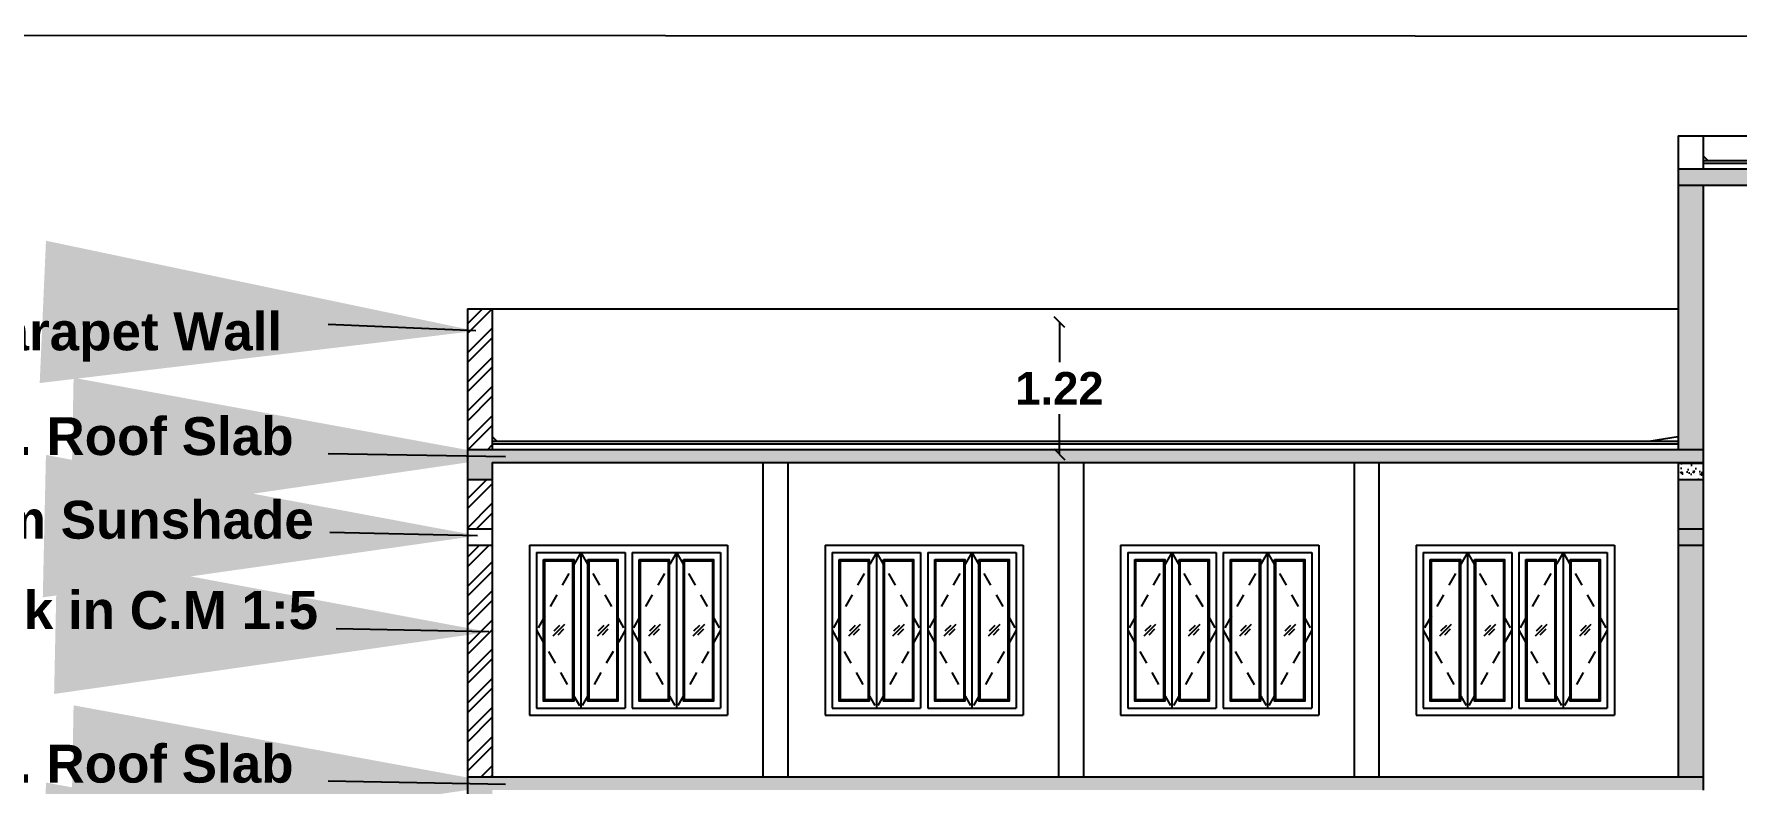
# Model space of a CAD drawing. Header units: metres. Extents: x 6910 to 7143, y 127 to 187.
# Drawn here: x 7028.11 to 7043.83, y 177.95 to 184.87 of the extents above; entities that cross this region are included whole.
import ezdxf

# ---------------------------------------------------------------- set-up
doc = ezdxf.new("R2010")
doc.units = ezdxf.units.M
doc.linetypes.add('HIDDEN2', pattern=[0.1875, 0.125, -0.0625])
doc.linetypes.add('PHANTOM2', pattern=[1.25, 0.625, -0.125, 0.125, -0.125, 0.125, -0.125])
doc.layers.add('BLK_1_HT_OF_BLDG', color=5, linetype='Continuous')
doc.layers.add('BLK_1_PARAPET_HT', color=233, linetype='Continuous')
doc.styles.get("Standard").update_dxf_attribs({"font": 'arialbd.ttf'})
doc.dimstyles.new('Approval', dxfattribs={"dimtxt": 4.75, "dimasz": 3, "dimexe": 2.5, "dimexo": 2.5, "dimgap": 1, "dimtad": 0, "dimdec": 1, "dimzin": 3, "dimdsep": 46, "dimlunit": 4, "dimtxsty": 'Standard', "dimblk": 'ARCHTICK', "dimcen": 3, "dimclrd": 4, "dimclre": 252, "dimclrt": 6, "dimadec": 0, "dimazin": 0, "dimtfac": 0.75, "dimtdec": 1, "dimtix": 1, "dimtofl": 0, "dimtmove": 0, "dimatfit": 0, "dimfxl": 0, "dimfrac": 1, "dimtolj": 1, "dimtzin": 0, "dimlwe": -1, "dimarcsym": 0})
doc.dimstyles.get("Standard").update_dxf_attribs({"dimtxt": 0.3, "dimasz": 0.1, "dimexe": 0.18, "dimexo": 0.0625, "dimgap": 0.09, "dimtad": 0, "dimtih": 1, "dimtoh": 1, "dimlfac": -1, "dimzin": 0, "dimdsep": 46, "dimtxsty": 'Standard', "dimblk": 'OBLIQUE', "dimcen": 0.09, "dimse1": 1, "dimse2": 1, "dimadec": 0, "dimazin": 0, "dimtfac": 1, "dimtofl": 0, "dimtmove": 0, "dimatfit": 3, "dimfxl": 0, "dimtolj": 1, "dimtzin": 0, "dimarcsym": 0})
pattern_1 = [(50, (658.99526, -738.47323), (0.182184669, -0.0159390855), [0.01905, -0.20955]), (355, (658.99526, -738.47323), (-0.0352434214, 0.191056845), [0.01524, -0.167640584]), (100.4514447, (659.01044, -738.47455), (0.146941247, 0.175117752), [0.016190009, -0.1780902446]), (46.1842, (658.99526, -738.42243), (0.271079041, -0.042042328), [0.028575, -0.314325]), (96.6355576, (659.01785, -738.42593), (0.237404134, 0.247426125), [0.024285023, -0.267135608]), (351.184151, (658.99526, -738.42243), (0.237404134, 0.247426125), [0.022859967, -0.251459732]), (21, (659.02066, -738.43513), (0.1516143913, -0.1022651982), [0.01905, -0.20955]), (326, (659.02066, -738.43513), (0.0618020283, 0.184187966), [0.01524, -0.16764]), (71.451445, (659.0333, -738.44365), (0.2134164193, 0.081922769), [0.016190009, -0.1780899376]), (37.5, (658.99526, -738.473226), (0.00308860325, 0.0845550389), [0, -0.165608, 0, -0.17018, 0, -0.168275]), (7.5, (658.99526, -738.47323), (0.0668196625, 0.1001805748), [0, -0.097028, 0, -0.161798, 0, -0.064135]), (327.5, (658.938615, -738.473226), (0.1355905952, -0.005728744), [0, -0.0635, 0, -0.19812, 0, -0.26289]), (317.5, (658.91322, -738.47323), (0.1481291814, 0.025426491), [0, -0.08255, 0, -0.131572, 0, -0.18669])]

# ---------------------------------------------------------------- blocks, each defined once
blk = doc.blocks.new('_Oblique')
at = {"color": 0, "linetype": 'ByBlock', "lineweight": -2}
blk.add_line((-0.5, -0.5), (0.5, 0.5), dxfattribs=at)
blk = doc.blocks.new('*D23')
at = {"color": 0, "lineweight": -2}
for p, q in [((7053.27, 181.037), (7053.27, 174.583)), ((7053.27, 169.101), (7053.27, 174.096))]:
    blk.add_line(p, q, dxfattribs=at)
at = {"layer": 'Defpoints', "color": 0}
for p in [(7041.595, 181.037), (7041.595, 169.101), (7053.27, 169.101)]:
    blk.add_point(p, dxfattribs=at)
at = {"color": 0, "lineweight": -2, "xscale": 0.1, "yscale": 0.1, "zscale": 0.1}
for p, rotation in [((7053.27, 181.037), 90), ((7053.27, 169.101), 270)]:
    blk.add_blockref('_Oblique', p, dxfattribs=dict(at, rotation=rotation))
at = {"color": 0, "insert": (7053.27, 174.34), "char_height": 0.3, "attachment_point": 5}
blk.add_mtext('\\A1;11.94', dxfattribs=at)
blk = doc.blocks.new('_ArchTick')
at = {"color": 0, "linetype": 'ByBlock', "lineweight": 30, "const_width": 0.15}
blk.add_lwpolyline([(-0.5, -0.5), (0.5, 0.5)], dxfattribs=at)
blk = doc.blocks.new('*D31')
at = {"color": 0, "lineweight": -2}
for p, q in [((7052.189, 180.915), (7052.189, 179.707)), ((7052.189, 178.013), (7052.189, 179.221))]:
    blk.add_line(p, q, dxfattribs=at)
at = {"layer": 'Defpoints', "color": 0}
for p in [(7046.712, 180.915), (7052.189, 180.915), (7043.26, 178.013)]:
    blk.add_point(p, dxfattribs=at)
at = {"color": 0, "lineweight": -2, "xscale": 0.1, "yscale": 0.1, "zscale": 0.1}
for p, rotation in [((7052.189, 180.915), 90), ((7052.189, 178.013), 270)]:
    blk.add_blockref('_Oblique', p, dxfattribs=dict(at, rotation=rotation))
at = {"color": 0, "insert": (7052.189, 179.464), "char_height": 0.3, "attachment_point": 5}
blk.add_mtext('\\A1;2.90', dxfattribs=at)
blk = doc.blocks.new('*D30')
at = {"color": 0, "lineweight": -2}
for p, q in [((7052.189, 183.475), (7052.189, 182.497)), ((7052.189, 181.037), (7052.189, 182.015))]:
    blk.add_line(p, q, dxfattribs=at)
at = {"layer": 'Defpoints', "color": 0}
for p in [(7046.712, 183.475), (7052.189, 183.475), (7043.26, 181.037)]:
    blk.add_point(p, dxfattribs=at)
at = {"color": 0, "lineweight": -2, "xscale": 0.1, "yscale": 0.1, "zscale": 0.1}
for p, rotation in [((7052.189, 183.475), 90), ((7052.189, 181.037), 270)]:
    blk.add_blockref('_Oblique', p, dxfattribs=dict(at, rotation=rotation))
at = {"color": 0, "insert": (7052.189, 182.256), "char_height": 0.3, "attachment_point": 5}
blk.add_mtext('\\A1;2.44', dxfattribs=at)
blk = doc.blocks.new('*D95')
at = {"layer": 'BLK_1_PARAPET_HT', "color": 0, "linetype": 'PHANTOM2', "lineweight": -2}
for p, q in [((7037.572, 182.211), (7037.572, 181.842)), ((7037.572, 180.991), (7037.572, 181.361))]:
    blk.add_line(p, q, dxfattribs=at)
at = {"layer": 'Defpoints', "color": 0}
for p in [(7037.572, 182.211), (7037.581, 182.211), (7037.581, 180.991)]:
    blk.add_point(p, dxfattribs=at)
at = {"layer": 'BLK_1_PARAPET_HT', "color": 0, "lineweight": -2, "xscale": 0.1, "yscale": 0.1, "zscale": 0.1}
for p, rotation in [((7037.572, 182.211), 90), ((7037.572, 180.991), 270)]:
    blk.add_blockref('_Oblique', p, dxfattribs=dict(at, rotation=rotation))
at = {"layer": 'BLK_1_PARAPET_HT', "color": 0, "insert": (7037.572, 181.601), "char_height": 0.3, "attachment_point": 5}
blk.add_mtext('\\A1;1.22', dxfattribs=at)
blk = doc.blocks.new('*D97')
at = {"layer": 'BLK_1_HT_OF_BLDG', "color": 0, "lineweight": -2}
for p, q in [((7054.274, 180.915), (7054.274, 173.972)), ((7054.274, 168.979), (7054.274, 173.486))]:
    blk.add_line(p, q, dxfattribs=at)
at = {"layer": 'Defpoints', "color": 0}
for p in [(7042.599, 180.915), (7042.599, 168.979), (7054.274, 168.979)]:
    blk.add_point(p, dxfattribs=at)
at = {"layer": 'BLK_1_HT_OF_BLDG', "color": 0, "lineweight": -2, "xscale": 0.1, "yscale": 0.1, "zscale": 0.1}
for p, rotation in [((7054.274, 180.915), 90), ((7054.274, 168.979), 270)]:
    blk.add_blockref('_Oblique', p, dxfattribs=dict(at, rotation=rotation))
at = {"layer": 'BLK_1_HT_OF_BLDG', "color": 0, "insert": (7054.274, 173.729), "char_height": 0.3, "attachment_point": 5}
blk.add_mtext('\\A1;11.94', dxfattribs=at)

msp = doc.modelspace()

# ---------------------------------------------------------------- hatches: boundary and pattern name
h = msp.add_hatch()
h.set_pattern_fill('AR-CONC', color=256, scale=0.001)
h.set_pattern_definition([(50, (658.76674, -738.47323), (0.182184669, -0.0159390855), [0.01905, -0.20955]), (355, (658.76674, -738.47323), (-0.0352434214, 0.191056845), [0.01524, -0.167640584]), (100.4514447, (658.78192, -738.47455), (0.146941247, 0.175117752), [0.016190009, -0.1780902446]), (46.1842, (658.76674, -738.42243), (0.271079041, -0.042042328), [0.028575, -0.314325]), (96.6355576, (658.78933, -738.42593), (0.237404134, 0.247426125), [0.024285023, -0.267135608]), (351.184151, (658.76674, -738.42243), (0.237404134, 0.247426125), [0.022859967, -0.251459732]), (21, (658.79214, -738.43513), (0.1516143913, -0.1022651982), [0.01905, -0.20955]), (326, (658.79214, -738.43513), (0.0618020283, 0.184187966), [0.01524, -0.16764]), (71.451445, (658.80478, -738.44365), (0.2134164193, 0.081922769), [0.016190009, -0.1780899376]), (37.5, (658.76674, -738.473226), (0.00308860325, 0.0845550389), [0, -0.165608, 0, -0.17018, 0, -0.168275]), (7.5, (658.76674, -738.47323), (0.0668196625, 0.1001805748), [0, -0.097028, 0, -0.161798, 0, -0.064135]), (327.5, (658.7101, -738.473226), (0.1355905952, -0.005728744), [0, -0.0635, 0, -0.19812, 0, -0.26289]), (317.5, (658.6847, -738.47323), (0.1481291814, 0.025426491), [0, -0.08255, 0, -0.131572, 0, -0.18669])])
h.paths.add_polyline_path([(7051.007, 183.627), (7043.285, 183.627), (7043.285, 183.475), (7051.007, 183.475)])
h = msp.add_hatch()
h.set_pattern_fill('AR-CONC', color=256, scale=0.001)
h.set_pattern_definition(pattern_1)
h.paths.add_polyline_path([(7043.514, 183.475), (7043.285, 183.475), (7043.285, 181.037), (7043.514, 181.037)])
h.paths.add_polyline_path([(7043.514, 180.76), (7043.285, 180.76), (7043.285, 180.303), (7043.514, 180.303)])
h.paths.add_polyline_path([(7043.514, 180.151), (7043.285, 180.151), (7043.285, 178.013), (7043.514, 178.013)])
h.paths.add_polyline_path([(7043.514, 180.303), (7043.285, 180.303), (7043.285, 180.151), (7043.514, 180.151)])
h.paths.add_polyline_path([(7043.514, 177.736), (7043.285, 177.736), (7043.285, 177.279), (7043.514, 177.279)])
h.paths.add_polyline_path([(7043.514, 177.279), (7043.285, 177.279), (7043.285, 177.127), (7043.514, 177.127)])
h.paths.add_polyline_path([(7043.514, 177.127), (7043.285, 177.127), (7043.285, 174.99), (7043.514, 174.99)])
h.paths.add_polyline_path([(7043.514, 174.712), (7043.285, 174.712), (7043.285, 174.255), (7043.514, 174.255)])
h.paths.add_polyline_path([(7043.514, 174.255), (7043.285, 174.255), (7043.285, 174.103), (7043.514, 174.103)])
h.paths.add_polyline_path([(7043.514, 174.103), (7043.285, 174.103), (7043.285, 171.966), (7043.514, 171.966)])
h = msp.add_hatch()
h.set_pattern_fill('ANSI32', color=256, scale=0.02)
h.set_pattern_definition([(45, (662.66674, -738.47323), (-0.134703842, 0.134703842), []), (45, (662.75654, -738.47323), (-0.134703842, 0.134703842), [])])
h.paths.add_polyline_path([(7032.335, 182.334), (7032.107, 182.334), (7032.107, 181.037), (7032.335, 181.037)])
h.paths.add_polyline_path([(7032.335, 180.76), (7032.107, 180.76), (7032.107, 180.303), (7032.335, 180.303)])
h.paths.add_polyline_path([(7032.335, 180.151), (7032.107, 180.151), (7032.107, 178.013), (7032.335, 178.013)])
h.paths.add_polyline_path([(7032.335, 177.736), (7032.107, 177.736), (7032.107, 177.279), (7032.335, 177.279)])
h.paths.add_polyline_path([(7032.335, 177.127), (7032.107, 177.127), (7032.107, 174.99), (7032.335, 174.99)])
h.paths.add_polyline_path([(7032.335, 174.712), (7032.107, 174.712), (7032.107, 174.255), (7032.335, 174.255)])
h.paths.add_polyline_path([(7032.335, 174.103), (7032.107, 174.103), (7032.107, 171.966), (7032.335, 171.966)])
h = msp.add_hatch()
h.set_pattern_fill('AR-CONC', color=256, scale=0.001)
h.set_pattern_definition([(50, (657.65473, -738.47323), (0.182184669, -0.0159390855), [0.01905, -0.20955]), (355, (657.65473, -738.47323), (-0.0352434214, 0.191056845), [0.01524, -0.167640584]), (100.4514447, (657.66991, -738.47455), (0.146941247, 0.175117752), [0.016190009, -0.1780902446]), (46.1842, (657.65473, -738.42243), (0.271079041, -0.042042328), [0.028575, -0.314325]), (96.6355576, (657.67732, -738.42593), (0.237404134, 0.247426125), [0.024285023, -0.267135608]), (351.184151, (657.65473, -738.42243), (0.237404134, 0.247426125), [0.022859967, -0.251459732]), (21, (657.68013, -738.43513), (0.1516143913, -0.1022651982), [0.01905, -0.20955]), (326, (657.68013, -738.43513), (0.0618020283, 0.184187966), [0.01524, -0.16764]), (71.451445, (657.69277, -738.44365), (0.2134164193, 0.081922769), [0.016190009, -0.1780899376]), (37.5, (657.65473, -738.473226), (0.00308860325, 0.0845550389), [0, -0.165608, 0, -0.17018, 0, -0.168275]), (7.5, (657.65473, -738.47323), (0.0668196625, 0.1001805748), [0, -0.097028, 0, -0.161798, 0, -0.064135]), (327.5, (657.59809, -738.473226), (0.1355905952, -0.005728744), [0, -0.0635, 0, -0.19812, 0, -0.26289]), (317.5, (657.57269, -738.47323), (0.1481291814, 0.025426491), [0, -0.08255, 0, -0.131572, 0, -0.18669])])
h.paths.add_polyline_path([(7043.514, 181.037), (7032.107, 181.037), (7032.107, 180.76), (7032.335, 180.76), (7032.335, 180.915), (7043.514, 180.915)])
h = msp.add_hatch()
h.set_pattern_fill('AR-CONC', color=256, scale=0.001)
h.set_pattern_definition(pattern_1)
h.paths.add_polyline_path([(7043.514, 180.908), (7043.285, 180.908), (7043.285, 180.76), (7043.514, 180.76)])
h = msp.add_hatch()
h.set_pattern_fill('AR-CONC', color=256, scale=0.001)
h.set_pattern_definition([(50, (657.65473, -741.49713), (0.182184669, -0.0159390855), [0.01905, -0.20955]), (355, (657.65473, -741.49713), (-0.0352434214, 0.191056845), [0.01524, -0.167640584]), (100.4514447, (657.66991, -741.49846), (0.146941247, 0.175117752), [0.016190009, -0.1780902446]), (46.1842, (657.65473, -741.44633), (0.271079041, -0.042042328), [0.028575, -0.314325]), (96.6355576, (657.67732, -741.44984), (0.237404134, 0.247426125), [0.024285023, -0.267135608]), (351.184151, (657.65473, -741.44633), (0.237404134, 0.247426125), [0.022859967, -0.251459732]), (21, (657.68013, -741.45903), (0.1516143913, -0.1022651982), [0.01905, -0.20955]), (326, (657.68013, -741.45903), (0.0618020283, 0.184187966), [0.01524, -0.16764]), (71.451445, (657.69277, -741.46755), (0.2134164193, 0.081922769), [0.016190009, -0.1780899376]), (37.5, (657.65473, -741.49713), (0.00308860325, 0.0845550389), [0, -0.165608, 0, -0.17018, 0, -0.168275]), (7.5, (657.65473, -741.49713), (0.0668196625, 0.1001805748), [0, -0.097028, 0, -0.161798, 0, -0.064135]), (327.5, (657.59809, -741.49713), (0.1355905952, -0.005728744), [0, -0.0635, 0, -0.19812, 0, -0.26289]), (317.5, (657.57269, -741.49713), (0.1481291814, 0.025426491), [0, -0.08255, 0, -0.131572, 0, -0.18669])])
h.paths.add_polyline_path([(7043.514, 178.013), (7032.107, 178.013), (7032.107, 177.736), (7032.335, 177.736), (7032.335, 177.891), (7043.514, 177.891)])

# ---------------------------------------------------------------- linework, layer by layer
for p, q in [((7043.285, 183.932), (7043.285, 183.627)), ((7043.285, 183.932), (7043.514, 183.932)), ((7043.514, 183.932), (7043.514, 183.627)), ((7043.514, 183.932), (7050.778, 183.932)), ((7043.285, 183.627), (7043.285, 183.475)), ((7043.285, 183.627), (7051.007, 183.627)), ((7043.285, 183.475), (7043.285, 181.037)), ((7043.285, 183.475), (7051.007, 183.475)), ((7043.514, 183.475), (7043.514, 180.915)), ((7032.107, 182.334), (7032.107, 171.539)), ((7032.107, 182.334), (7043.285, 182.334)), ((7032.335, 182.334), (7032.335, 181.037)), ((7032.107, 181.037), (7043.514, 181.037)), ((7032.335, 180.915), (7032.335, 178.013)), ((7032.335, 180.915), (7043.514, 180.915)), ((7043.285, 180.915), (7043.285, 180.151)), ((7043.285, 180.908), (7043.285, 180.603)), ((7043.285, 180.908), (7043.514, 180.908)), ((7043.514, 180.915), (7043.514, 180.151)), ((7043.514, 180.908), (7043.514, 180.603)), ((7032.107, 180.76), (7032.335, 180.76)), ((7043.285, 180.76), (7043.514, 180.76)), ((7043.285, 180.451), (7043.285, 178.013)), ((7043.514, 180.451), (7043.514, 177.891)), ((7032.107, 180.303), (7032.335, 180.303)), ((7043.285, 180.303), (7043.514, 180.303)), ((7032.107, 180.151), (7032.335, 180.151)), ((7043.285, 180.151), (7043.285, 178.013)), ((7043.285, 180.151), (7043.514, 180.151)), ((7033.003, 179.42), (7032.895, 179.313)), ((7032.958, 179.411), (7032.904, 179.358)), ((7032.994, 179.376), (7032.94, 179.322)), ((7033.411, 179.42), (7033.304, 179.313)), ((7033.366, 179.411), (7033.313, 179.358)), ((7033.402, 179.376), (7033.349, 179.322)), ((7033.885, 179.42), (7033.778, 179.313)), ((7033.84, 179.411), (7033.787, 179.358)), ((7033.876, 179.376), (7033.822, 179.322)), ((7034.294, 179.42), (7034.186, 179.313)), ((7034.249, 179.411), (7034.195, 179.358)), ((7034.285, 179.376), (7034.231, 179.322)), ((7035.731, 179.42), (7035.624, 179.313)), ((7035.687, 179.411), (7035.633, 179.358)), ((7035.722, 179.376), (7035.669, 179.322)), ((7036.14, 179.42), (7036.032, 179.313)), ((7036.095, 179.411), (7036.041, 179.358)), ((7036.131, 179.376), (7036.077, 179.322)), ((7036.614, 179.42), (7036.506, 179.313)), ((7036.569, 179.411), (7036.515, 179.358)), ((7036.605, 179.376), (7036.551, 179.322)), ((7037.022, 179.42), (7036.915, 179.313)), ((7036.977, 179.411), (7036.924, 179.358)), ((7037.013, 179.376), (7036.959, 179.322)), ((7038.46, 179.42), (7038.352, 179.313)), ((7038.415, 179.411), (7038.361, 179.358)), ((7038.451, 179.376), (7038.397, 179.322)), ((7038.868, 179.42), (7038.761, 179.313)), ((7038.824, 179.411), (7038.77, 179.358)), ((7038.859, 179.376), (7038.806, 179.322)), ((7039.342, 179.42), (7039.235, 179.313)), ((7039.297, 179.411), (7039.244, 179.358)), ((7039.333, 179.376), (7039.279, 179.322)), ((7039.751, 179.42), (7039.643, 179.313)), ((7039.706, 179.411), (7039.652, 179.358)), ((7039.742, 179.376), (7039.688, 179.322)), ((7041.188, 179.42), (7041.081, 179.313)), ((7041.144, 179.411), (7041.09, 179.358)), ((7041.179, 179.376), (7041.126, 179.322)), ((7041.597, 179.42), (7041.489, 179.313)), ((7041.552, 179.411), (7041.498, 179.358)), ((7041.588, 179.376), (7041.534, 179.322)), ((7042.071, 179.42), (7041.963, 179.313)), ((7042.026, 179.411), (7041.972, 179.358)), ((7042.062, 179.376), (7042.008, 179.322)), ((7042.479, 179.42), (7042.372, 179.313)), ((7042.434, 179.411), (7042.381, 179.358)), ((7042.47, 179.376), (7042.416, 179.322)), ((7032.335, 179.31), (7032.335, 178.013)), ((7032.107, 178.013), (7043.514, 178.013))]:
    msp.add_line(p, q)
at = {"linetype": 'Continuous'}
for p, q in [((7043.557, 183.703), (7043.514, 183.746)), ((7043.514, 183.703), (7050.778, 183.703)), ((7043.514, 183.678), (7050.778, 183.678)), ((7032.378, 181.114), (7032.335, 181.156)), ((7032.335, 181.114), (7043.285, 181.114)), ((7043.014, 181.114), (7043.285, 181.156)), ((7043.014, 181.114), (7043.285, 181.156)), ((7032.335, 181.088), (7043.285, 181.088))]:
    msp.add_line(p, q, dxfattribs=at)
at = {"ltscale": 4}
for p, q in [((7034.835, 180.915), (7034.835, 178.013)), ((7035.065, 180.915), (7035.065, 178.013)), ((7037.564, 180.915), (7037.564, 178.013)), ((7037.794, 180.915), (7037.794, 178.013)), ((7040.292, 180.915), (7040.292, 178.013)), ((7040.522, 180.915), (7040.522, 178.013)), ((7032.679, 180.151), (7034.509, 180.151)), ((7032.679, 180.151), (7032.679, 178.582)), ((7032.745, 180.086), (7033.562, 180.086)), ((7032.745, 180.086), (7032.745, 178.648)), ((7033.153, 180.086), (7033.153, 178.648)), ((7033.562, 180.086), (7033.562, 178.648)), ((7033.627, 180.086), (7034.444, 180.086)), ((7033.627, 180.086), (7033.627, 178.648)), ((7034.036, 180.086), (7034.036, 178.648)), ((7034.444, 180.086), (7034.444, 178.648)), ((7034.509, 180.151), (7034.509, 178.582)), ((7035.408, 180.151), (7037.238, 180.151)), ((7035.408, 180.151), (7035.408, 178.582)), ((7035.473, 180.086), (7036.29, 180.086)), ((7035.473, 180.086), (7035.473, 178.648)), ((7035.882, 180.086), (7035.882, 178.648)), ((7036.29, 180.086), (7036.29, 178.648)), ((7036.356, 180.086), (7037.173, 180.086)), ((7036.356, 180.086), (7036.356, 178.648)), ((7036.764, 180.086), (7036.764, 178.648)), ((7037.173, 180.086), (7037.173, 178.648)), ((7037.238, 180.151), (7037.238, 178.582)), ((7038.136, 180.151), (7039.966, 180.151)), ((7038.136, 180.151), (7038.136, 178.582)), ((7038.202, 180.086), (7039.019, 180.086)), ((7038.202, 180.086), (7038.202, 178.648)), ((7038.61, 180.086), (7038.61, 178.648)), ((7039.019, 180.086), (7039.019, 178.648)), ((7039.084, 180.086), (7039.901, 180.086)), ((7039.084, 180.086), (7039.084, 178.648)), ((7039.493, 180.086), (7039.493, 178.648)), ((7039.901, 180.086), (7039.901, 178.648)), ((7039.966, 180.151), (7039.966, 178.582)), ((7040.865, 180.151), (7042.695, 180.151)), ((7040.865, 180.151), (7040.865, 178.582)), ((7040.93, 180.086), (7041.747, 180.086)), ((7040.93, 180.086), (7040.93, 178.648)), ((7041.339, 180.086), (7041.339, 178.648)), ((7041.747, 180.086), (7041.747, 178.648)), ((7041.813, 180.086), (7042.63, 180.086)), ((7041.813, 180.086), (7041.813, 178.648)), ((7042.221, 180.086), (7042.221, 178.648)), ((7042.63, 180.086), (7042.63, 178.648)), ((7042.695, 180.151), (7042.695, 178.582)), ((7032.745, 178.648), (7033.562, 178.648)), ((7033.627, 178.648), (7034.444, 178.648)), ((7035.473, 178.648), (7036.29, 178.648)), ((7036.356, 178.648), (7037.173, 178.648)), ((7038.202, 178.648), (7039.019, 178.648)), ((7039.084, 178.648), (7039.901, 178.648)), ((7040.93, 178.648), (7041.747, 178.648)), ((7041.813, 178.648), (7042.63, 178.648)), ((7032.679, 178.582), (7034.509, 178.582)), ((7035.408, 178.582), (7037.238, 178.582)), ((7038.136, 178.582), (7039.966, 178.582)), ((7040.865, 178.582), (7042.695, 178.582))]:
    msp.add_line(p, q, dxfattribs=at)
at = {"lineweight": 25}
msp.add_lwpolyline([(7006.235, 184.871), (7068.552, 184.841), (7068.552, 135.991), (7006.235, 136.021)], close=True, dxfattribs=at)
at = {"linetype": 'HIDDEN2'}
for points in [[(7033.153, 180.086), (7032.745, 179.367), (7033.153, 178.648)], [(7033.153, 180.086), (7033.562, 179.367), (7033.153, 178.648)], [(7034.036, 180.086), (7033.627, 179.367), (7034.036, 178.648)], [(7034.036, 180.086), (7034.444, 179.367), (7034.036, 178.648)], [(7035.882, 180.086), (7035.473, 179.367), (7035.882, 178.648)], [(7035.882, 180.086), (7036.29, 179.367), (7035.882, 178.648)], [(7036.764, 180.086), (7036.356, 179.367), (7036.764, 178.648)], [(7036.764, 180.086), (7037.173, 179.367), (7036.764, 178.648)], [(7038.61, 180.086), (7038.202, 179.367), (7038.61, 178.648)], [(7038.61, 180.086), (7039.019, 179.367), (7038.61, 178.648)], [(7039.493, 180.086), (7039.084, 179.367), (7039.493, 178.648)], [(7039.493, 180.086), (7039.901, 179.367), (7039.493, 178.648)], [(7041.339, 180.086), (7040.93, 179.367), (7041.339, 178.648)], [(7041.339, 180.086), (7041.747, 179.367), (7041.339, 178.648)], [(7042.221, 180.086), (7041.813, 179.367), (7042.221, 178.648)], [(7042.221, 180.086), (7042.63, 179.367), (7042.221, 178.648)]]:
    msp.add_lwpolyline(points, dxfattribs=at)
for points in [[(7032.81, 180.02), (7033.088, 180.02), (7033.088, 178.713), (7032.81, 178.713)], [(7032.821, 180.009), (7033.077, 180.009), (7033.077, 178.724), (7032.821, 178.724)], [(7033.219, 180.02), (7033.496, 180.02), (7033.496, 178.713), (7033.219, 178.713)], [(7033.23, 180.009), (7033.486, 180.009), (7033.486, 178.724), (7033.23, 178.724)], [(7033.693, 180.02), (7033.97, 180.02), (7033.97, 178.713), (7033.693, 178.713)], [(7033.703, 180.009), (7033.959, 180.009), (7033.959, 178.724), (7033.703, 178.724)], [(7034.101, 180.02), (7034.379, 180.02), (7034.379, 178.713), (7034.101, 178.713)], [(7034.112, 180.009), (7034.368, 180.009), (7034.368, 178.724), (7034.112, 178.724)], [(7035.539, 180.02), (7035.816, 180.02), (7035.816, 178.713), (7035.539, 178.713)], [(7035.55, 180.009), (7035.806, 180.009), (7035.806, 178.724), (7035.55, 178.724)], [(7035.947, 180.02), (7036.225, 180.02), (7036.225, 178.713), (7035.947, 178.713)], [(7035.958, 180.009), (7036.214, 180.009), (7036.214, 178.724), (7035.958, 178.724)], [(7036.421, 180.02), (7036.699, 180.02), (7036.699, 178.713), (7036.421, 178.713)], [(7036.432, 180.009), (7036.688, 180.009), (7036.688, 178.724), (7036.432, 178.724)], [(7036.829, 180.02), (7037.107, 180.02), (7037.107, 178.713), (7036.829, 178.713)], [(7036.84, 180.009), (7037.096, 180.009), (7037.096, 178.724), (7036.84, 178.724)], [(7038.267, 180.02), (7038.545, 180.02), (7038.545, 178.713), (7038.267, 178.713)], [(7038.278, 180.009), (7038.534, 180.009), (7038.534, 178.724), (7038.278, 178.724)], [(7038.676, 180.02), (7038.953, 180.02), (7038.953, 178.713), (7038.676, 178.713)], [(7038.687, 180.009), (7038.943, 180.009), (7038.943, 178.724), (7038.687, 178.724)], [(7039.15, 180.02), (7039.427, 180.02), (7039.427, 178.713), (7039.15, 178.713)], [(7039.16, 180.009), (7039.416, 180.009), (7039.416, 178.724), (7039.16, 178.724)], [(7039.558, 180.02), (7039.836, 180.02), (7039.836, 178.713), (7039.558, 178.713)], [(7039.569, 180.009), (7039.825, 180.009), (7039.825, 178.724), (7039.569, 178.724)], [(7040.996, 180.02), (7041.273, 180.02), (7041.273, 178.713), (7040.996, 178.713)], [(7041.007, 180.009), (7041.263, 180.009), (7041.263, 178.724), (7041.007, 178.724)], [(7041.404, 180.02), (7041.682, 180.02), (7041.682, 178.713), (7041.404, 178.713)], [(7041.415, 180.009), (7041.671, 180.009), (7041.671, 178.724), (7041.415, 178.724)], [(7041.878, 180.02), (7042.156, 180.02), (7042.156, 178.713), (7041.878, 178.713)], [(7041.889, 180.009), (7042.145, 180.009), (7042.145, 178.724), (7041.889, 178.724)], [(7042.287, 180.02), (7042.564, 180.02), (7042.564, 178.713), (7042.287, 178.713)], [(7042.297, 180.009), (7042.553, 180.009), (7042.553, 178.724), (7042.297, 178.724)]]:
    msp.add_lwpolyline(points, close=True)

# ---------------------------------------------------------------- texts
at = {"linetype": 'Continuous'}
for s, p in [('Parapet Wall', (7027.462, 181.951)), ('R.c.c. Roof Slab', (7026.78, 180.984)), ('Lintel Cum Sunshade ', (7025.69, 180.212)), ('Brick Work in C.M 1:5', (7025.702, 179.378)), ('R.c.c. Roof Slab', (7026.78, 177.96))]:
    msp.add_text(s, height=0.35, dxfattribs=at).set_placement(p)

# ---------------------------------------------------------------- dimensions: what is measured, and where the dimension line sits
for base, p1, p2, picture, middle in [((7052.189, 183.475), (7043.26, 181.037), (7046.712, 183.475), '*D30', (7052.189, 182.256)), ((7052.189, 180.915), (7043.26, 178.013), (7046.712, 180.915), '*D31', (7052.189, 179.464))]:
    dim = msp.add_linear_dim(base=base, p1=p1, p2=p2, angle=90, dimstyle='Standard')
    dim.commit()
    dim.dimension.update_dxf_attribs({"geometry": picture, "text_midpoint": middle})
dim = msp.add_linear_dim(base=(7053.27, 169.101), p1=(7041.595, 181.037), p2=(7041.595, 169.101), angle=90, dimstyle='Standard')
dim.commit()
dim.dimension.update_dxf_attribs({"geometry": '*D23', "text_midpoint": (7053.27, 174.34), "dimtype": 160})
at = {"layer": 'BLK_1_HT_OF_BLDG'}
dim = msp.add_linear_dim(base=(7054.274, 168.979), p1=(7042.599, 180.915), p2=(7042.599, 168.979), angle=90, dimstyle='Standard', dxfattribs=at)
dim.commit()
dim.dimension.update_dxf_attribs({"geometry": '*D97', "text_midpoint": (7054.274, 173.729), "dimtype": 160})
at = {"layer": 'BLK_1_PARAPET_HT'}
dim = msp.add_linear_dim(base=(7037.572, 182.211), p1=(7037.581, 180.991), p2=(7037.581, 182.211), angle=90, dimstyle='Standard', override={"dimfxl": 0, "dimarcsym": 2}, dxfattribs=at)
dim.commit()
dim.dimension.update_dxf_attribs({"geometry": '*D95', "text_midpoint": (7037.572, 181.601)})

# ---------------------------------------------------------------- leaders
at = {"lineweight": 0}
for points in [[(7032.183, 182.13), (7030.82, 182.19)], [(7032.458, 180.967), (7030.82, 180.997)], [(7032.2, 180.24), (7030.837, 180.27)], [(7032.304, 179.351), (7030.896, 179.381)], [(7032.458, 177.943), (7030.82, 177.973)], [(7032.2, 177.216), (7030.837, 177.246)]]:
    msp.add_leader(points, dimstyle='Approval', override={"dimasz": 4}, dxfattribs=at)

doc.saveas('drawing.dxf')
